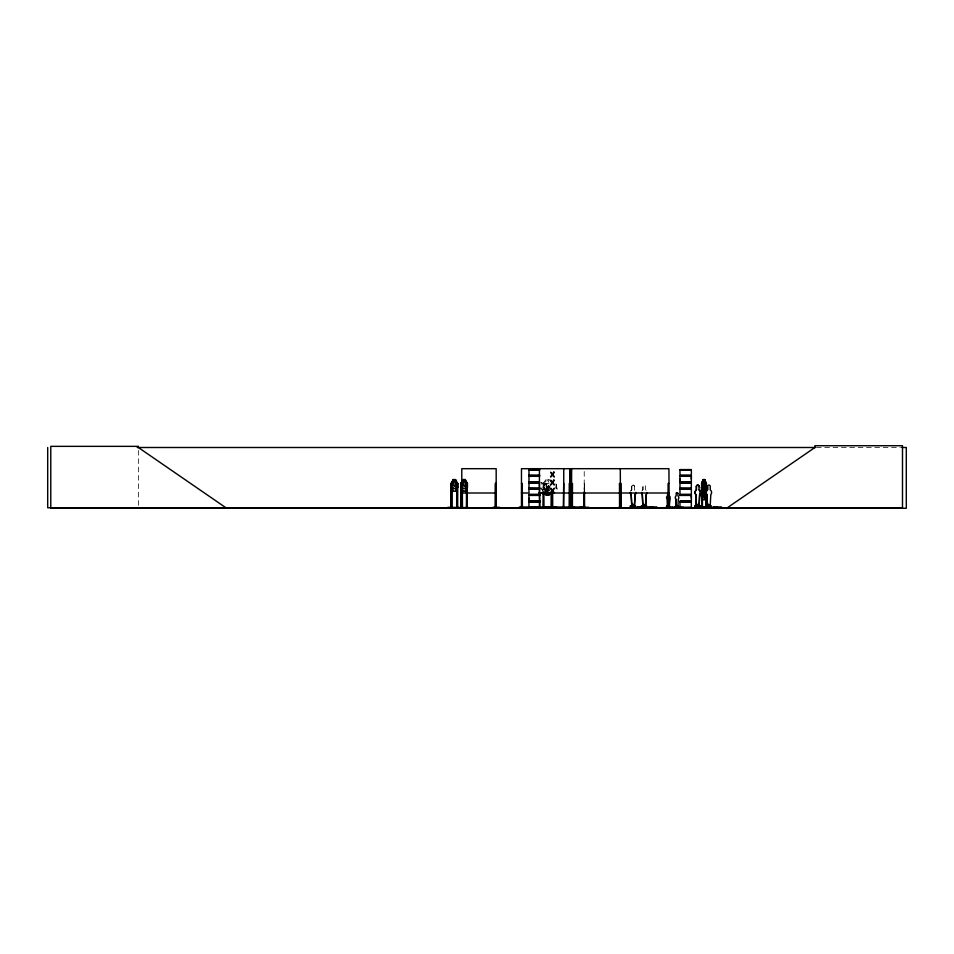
<?xml version="1.0" encoding="UTF-8"?>
<svg xmlns="http://www.w3.org/2000/svg" width="954" height="954" viewBox="0 0 954 954"><rect width="100%" height="100%" fill="white"/><g stroke="black" fill="none" stroke-linecap="round" stroke-linejoin="round"><path stroke-width="0.72" stroke-dasharray="4.77 3.58" d="M547.381 491.453L547.906 487.864L546.082 484.501L541.514 482.688L547.226 492.562M547.298 492.705L548.013 487.852L546.01 484.584M555.633 488.317L556.242 484.298L553.654 482.796M551.4 482.414L549.158 479.576L546.117 479.48L544.662 483.368L544.662 486.254L546.666 488.555L548.669 488.555L549.981 487.017M546.046 491.859L547.393 489.474L548.717 491.859M548.705 486.111L547.429 488.341L545.283 486.015L546.88 488.937L545.259 491.68M548.455 485.622L547.167 487.852L547.882 492.705M548.538 485.681L547.274 487.864L547.799 491.453M550.458 485.336L549.015 487.84L549.611 490.821M556.218 484.429L557.041 489.092L555.049 492.347M549.48 486.278L547.93 488.913L549.552 491.68M549.158 485.061L548.145 486.552L547.143 486.552L546.177 485.061L547.143 480.077L548.145 480.077L549.158 483.368L545.986 483.428L542.945 487.279M546.117 479.48L543.076 483.332L542.945 491.143M543.076 487.196L546.117 491.048L549.206 491.048L551.484 488.15M543.863 491.811L545.593 490.809L546.153 487.84L544.71 485.336L541.526 482.796M543.899 483.368L543.076 483.463M816.397 447.498L900.409 447.498M543.935 483.07L543.899 490.606M549.027 483.523L546.034 483.523L544.531 487.315L544.531 490.213L546.547 492.502M630.749 491.012A3.041 2.695 -90 0 1 631.739 489.891L631.739 486.612A1.514 1.348 -90 0 1 633.086 485.097L633.17 485.097A1.514 1.348 -90 0 1 634.517 486.612L634.434 489.891A3.041 2.695 -90 0 1 635.424 491.012A3.041 2.695 -90 0 0 634.517 489.891L634.434 489.891M631.739 486.612L631.822 486.612A1.514 1.348 -90 0 1 633.17 485.097M634.517 486.612L634.434 486.612A1.514 1.348 -90 0 0 633.086 485.097M641.97 491.012A3.041 2.695 -90 0 1 642.948 489.891L642.948 486.612A1.514 1.348 -90 0 1 644.212 485.097L644.308 485.097A1.514 1.348 -90 0 1 645.56 486.612L645.655 489.891A3.041 2.695 -90 0 1 646.645 491.012M631.739 489.891L631.822 486.612M642.865 489.891L642.948 486.612M549.158 490.94L546.165 490.94L543.172 487.16L543.172 483.368M541.693 489.032L543.279 489.843L544.138 489.354L544.269 487.542L541.741 484.513M540.846 487.566L543.064 491.537M556.242 484.298L556.933 489.068M584.528 490.773L584.528 483.463L583.991 490.773M584.289 483.463L584.289 490.773M584.218 471.55L584.218 491.572M138.354 450.431L138.354 506.3M630.832 491.012A3.041 2.695 -90 0 1 631.822 489.891M547.012 484.024L546.046 489.008L547.012 490.511L548.013 490.511L549.027 487.315L548.013 484.024L547.012 484.024"/><path stroke-width="1.43" d="M540.322 501.017L528.945 501.017L528.957 498.226M679.975 481.889L679.975 476.308L691.352 476.308L691.34 481.889L679.975 481.889L679.987 479.099M691.34 498.226L691.34 495.424L679.975 495.424M691.34 479.099L691.34 476.308M556.85 507.313L543.983 507.134M702.967 499.634L701.405 495.746L702.871 499.634L704.505 499.634L706.032 495.782L706.032 491.918L704.398 488.174L705.137 494.852L704.147 497.141L703.158 497.141L702.156 494.852L701.965 483.439M702.478 491.823L703.408 488.937L702.609 486.015L703.682 488.341L704.732 486.027L703.933 488.913L704.767 491.942L703.67 489.474L702.502 491.656M705.757 490.606L705.757 483.165M451.946 483.261L451.791 507.766M457.157 483.261L456.906 507.766M642.948 506.395L642.304 494.673L642.865 506.395L645.655 506.395L646.12 494.673A3.041 2.695 -90 0 0 647.003 492.526M645.655 506.395L646.216 494.673M669.231 506.848L669.66 499.037L669.291 506.848L667.43 506.848L667.061 499.037A2.027 1.801 -90 0 1 667.49 495.853L667.752 492.944M677.865 493.397L677.948 495.853A2.027 1.801 -90 0 1 678.318 499.037L677.889 506.848L676.088 506.848L675.778 499.037A2.027 1.801 -90 0 1 676.147 495.853L676.267 493.158M699.032 506.395L699.592 494.673A3.041 2.695 -90 0 0 699.032 489.891L699.032 486.612A1.514 1.348 -90 0 0 697.768 485.097A1.514 1.348 -90 0 0 696.42 486.612L696.42 489.891A3.041 2.695 -90 0 0 695.86 494.673L696.337 506.395L699.127 506.395L699.676 494.673A3.041 2.695 -90 0 0 699.127 489.891L699.127 489.891M710.17 506.395L710.813 494.673A3.041 2.695 -90 0 0 710.253 489.891L710.253 486.612A1.514 1.348 -90 0 0 708.905 485.097A1.514 1.348 -90 0 0 707.558 486.612L707.558 489.891A3.041 2.695 -90 0 0 706.568 491.012M633.11 504.594C631.047 506.014 633.217 503.664 632.943 505.286M633.265 505.012C631.906 504.189 633.516 505.238 632.24 505.274M633.098 504.749L632.168 504.726L632.562 505.274M644.332 505.179L643.449 504.547L644.177 505.274M643.533 505.274L644.391 504.821L643.223 504.654M697.648 504.559L696.909 505.238L697.851 504.726M697.851 505.095L696.682 504.654L697.219 505.095M708.834 504.749C707.689 505.572 709.096 504.237 708.75 505.191M708.631 504.988L707.832 504.869L708.774 504.916M632.848 504.642L632.24 504.916L633.039 505.226M643.783 505.083L643.163 505.095L643.998 504.654M668.003 506.049L667.669 506.037M677.054 505.692L676.291 505.99L677.125 505.799M676.326 506.037L677.125 505.87M697.636 504.964L696.718 504.893L697.612 504.749M565.782 507.755L574.654 507.278M528.838 488.531L539.57 488.698M528.921 507.755L540.334 507.528M704.1 480.172L704.601 485.157L703.599 486.647L703.11 483.463L704.183 480.172M703.36 488.639L704.35 488.639L705.34 486.349L704.601 479.671L703.11 479.671L702.359 483.463L703.396 495.15M703.11 483.523L702.359 490.213L703.36 492.502L704.35 492.502L705.34 487.315L704.601 483.523L703.015 483.523M702.156 491.954L702.895 488.174M463.859 480.172L463.179 485.157L464.574 486.647L465.29 483.463L464.574 480.172L463.799 480.172M667.919 505.751L667.764 506.037M676.601 506.085L676.911 505.62M676.946 506.049L676.267 505.799L676.994 505.751M697.231 504.594L697.457 505.226M707.987 505.274L708.583 504.642M453.412 479.671L452.351 486.349L453.77 488.639L455.177 488.639L456.572 486.349L456.572 483.463L455.523 479.671L453.341 479.671M451.922 483.451L451.015 483.463L451.015 507.766M461.653 483.451L460.782 483.463L460.794 507.695M643.735 504.726L643.366 504.559M697.779 505.107L697.696 504.749M447.796 507.313L470.549 507.695M457.538 507.695L457.705 483.428L457.705 487.279L455.559 491.131L453.305 491.131M668.241 505.966L667.812 505.656M703.885 495.15L703.885 488.663M708.393 505.095L707.963 505.179M703.193 479.671L701.56 483.428L701.703 492.037M704.541 483.428L706.091 487.315L706.055 491.143L704.624 494.995L702.991 494.995L701.476 491.143L701.476 487.279L703.086 483.428M701.357 495.782L701.357 491.918L702.967 488.066M704.601 491.036L706.091 487.244L704.624 491.131M704.541 494.995L706.008 491.107M704.422 499.634L706.032 495.782M571.41 507.707L571.661 468.688M620.16 507.647L620.362 506.884M451.17 507.766L451.218 483.428L453.305 479.564L455.559 479.564L457.705 483.428M451.218 483.428L453.377 479.564M455.487 491.131L457.705 487.279M463.06 479.564L460.913 483.428L463.131 479.564L465.313 479.564M465.242 491.131L467.472 487.279L467.4 483.428L465.242 479.564M547.87 492.705L550.637 494.112M551.245 493.003L552.438 491.071L553.618 493.003M550.601 493.063L549.075 494.995L545.986 494.995L544.46 493.063M630.88 507.755L631.321 507.743M633.873 507.743L634.374 505.787M642.913 505.787L641.446 505.787L641.124 507.731L642.507 507.552M641.231 507.755L641.613 507.051M641.744 507.743L642.233 507.528M642.459 507.373L641.446 507.373M644.987 507.552L644.391 507.731L645.5 507.528M644.701 507.373L645.727 507.051M652.81 507.373L653.919 507.719L652.81 507.051M656.376 507.743L655.851 507.755M667.466 506.443L666.488 506.443L666.274 507.743L691.352 507.54L691.34 502.138L679.975 502.138L679.975 507.528M666.512 507.623L667.18 507.766M669.183 506.443C669.768 508.399 668.122 508.255 668.981 506.443L669.958 506.443L669.958 507.504M669.183 507.504L668.921 468.688L521.468 468.688L521.468 507.766L521.373 506.884M674.084 507.623L674.705 507.289M676.124 506.443L675.146 506.443L674.418 507.766M674.8 507.743L676.076 507.766M677.841 506.443L677.173 507.755M682.718 507.289L683.362 507.289M683.243 507.611L682.718 507.504M684.9 507.504L685.592 507.766M712.149 507.373L721.451 507.051L721.784 507.719L694.655 507.766L694.917 505.787L696.384 505.787M710.336 507.313L697.851 507.766L698.96 507.373L698.972 505.787M706.365 507.719L705.686 507.707L707.379 507.719L706.258 507.743L706.449 483.463L705.686 483.118M709.168 507.051L709.323 507.755M709.096 507.755L710.038 507.755M709.311 507.373L710.098 507.373L710.098 505.787M709.883 507.755L710.647 507.719L710.098 507.373M717.193 507.755L717.348 507.051M717.408 507.373L718.457 507.766M721.498 507.552L694.953 507.552M676.35 492.944L677.28 492.681M727.353 507.766L814.931 447.498L814.931 445.721L902.496 445.721L902.496 507.766L47.7 507.766L47.7 447.498M541.204 492.884L544.627 494.244L547.298 492.705M630.356 507.552L656.817 507.552M630.057 507.766L630.32 505.787L631.786 505.787M630.57 507.766L657.115 507.766M656.602 507.766L656.853 507.051L647.551 507.373M677.531 507.743L677.841 507.611M550.553 494.136L553.94 492.789M550.553 494.244L553.976 492.884M676.732 505.87L676.362 505.942M137.233 447.498L815.384 447.498M901.828 447.498L906.3 447.498L906.3 508.279L50.777 508.279L50.777 446.353L138.354 446.353L138.354 447.498L225.919 507.766M528.945 469.571L539.57 469.571M679.963 469.571L691.352 469.571M528.945 469.797L539.57 469.797M528.957 470.131L539.559 470.131M679.987 470.131L691.34 470.131M528.945 475.187L539.559 475.187M528.874 475.569L539.63 475.569M679.892 475.569L691.423 475.569M528.874 475.915L539.63 475.915M679.892 475.915L691.423 475.915M528.945 476.308L539.559 476.308M528.945 481.889L539.559 481.889M528.874 482.283L539.63 482.283M679.892 482.283L691.423 482.283M528.874 482.629L539.63 482.629M679.892 482.629L691.423 482.629M528.945 483.022L539.559 483.022M466.888 483.129L466.661 507.766M467.4 483.428L466.506 483.463L466.446 507.766M702.991 483.428L704.624 483.428M704.624 479.564L706.234 483.428L706.175 507.766L705.757 496.33M457.634 483.463L456.751 483.463L456.68 507.766M496.163 483.463L495.364 483.463L495.293 507.766M521.468 483.463L522.291 483.463L522.387 507.766M539.427 483.463L539.892 507.766M563.742 483.463L563.289 507.766M571.661 483.463L572.483 483.463L572.388 507.766M668.921 483.463L668.098 483.463L668.003 507.766M702.394 483.463L701.607 483.463L703.17 479.564L704.708 479.564L706.187 483.463M696.42 506.395L695.86 494.673A3.041 2.695 -90 0 1 696.337 489.891L696.42 486.612M699.032 486.612L699.127 486.612A1.514 1.348 -90 0 0 697.684 485.097A1.514 1.348 -90 0 0 696.337 486.612M707.558 486.612L707.558 489.891M453.412 491.036L451.147 487.279L453.377 491.131M463.167 491.036L460.913 487.279L463.131 491.131L465.313 491.131M701.476 487.279L702.693 489.772M702.871 488.066L704.505 488.066L706.032 491.918M528.957 488.257L539.559 488.257M679.987 488.257L691.34 488.257L691.352 483.022L679.975 483.022L679.975 488.4L691.352 488.412M528.945 488.4L539.57 488.412M679.963 488.639L691.352 488.698M528.945 488.889L539.57 488.925M528.957 489.247L539.559 489.247M679.987 489.247L691.34 489.247M701.607 491.107L703.086 494.995M704.708 491.131L703.086 491.131L701.607 487.244M461.784 493.003L496.163 493.003M521.468 493.003L528.981 493.003L528.981 468.688M538.831 493.003L668.921 493.003M528.945 494.303L540.322 494.303M528.874 494.697L540.405 494.697M631.178 494.673L631.822 506.395L631.178 494.673A3.041 2.695 -90 0 1 630.391 492.526M679.892 494.697L691.423 494.697M707.558 506.395L706.902 494.673L707.463 506.395L710.253 506.395M703.015 494.899L704.601 494.899M528.874 495.043L540.405 495.043M679.892 495.043L691.423 495.043M540.322 495.424L528.945 495.424L528.945 501.017M679.975 501.017L691.352 501.017L691.352 495.424M528.874 501.399L540.405 501.399M679.892 501.399L691.423 501.399M528.874 501.744L540.405 501.744M679.892 501.744L691.423 501.744M540.322 502.138L528.945 502.138L528.945 507.528M642.96 504.392L642.913 507.051L642.853 504.392L644.188 504.392L644.093 507.051M643.521 504.606L644.332 504.654M667.43 505.513L668.313 505.513L668.194 507.766M676.97 505.513L676.088 505.513L676.124 507.289M706.055 505.787L707.522 505.787M637.999 506.801L640.027 506.801M649.137 506.801L651.165 506.801M702.609 506.801L704.624 506.801M713.735 506.801L715.762 506.801M450.932 506.884L451.898 506.884L451.886 507.766M456.668 506.884L457.634 506.884M460.699 506.884L462.451 506.884L462.44 507.766L462.368 489.319M466.423 506.884L467.388 506.884M495.281 506.884L496.247 506.884L496.235 507.766L496.163 468.688L461.784 468.688L461.784 482.986M583.92 506.884L584.587 506.884M621.209 506.884L619.373 506.884L619.373 507.766M668.003 506.884L669.016 506.884M710.933 507.051L701.011 507.373M492.956 507.278L499.371 507.301M580.044 507.301L588.797 507.301M671.616 507.123L672.964 507.123M680.274 507.123L681.621 507.123M528.957 507.373L540.31 507.373M691.34 507.373L679.212 507.504M563.742 468.688L563.778 507.766L563.79 506.884M620.482 507.647L620.291 468.688M541.24 492.789L544.615 494.136M620.815 507.707L621.018 506.884M570.242 507.695L570.098 468.688L570.158 507.766M552.557 507.707L552.461 492.24L552.449 507.766M552.223 507.707L552.139 492.24M675.146 507.611L675.837 507.766M633.623 507.552L633.897 507.719M677.221 492.681L677.912 493.397M668.563 492.681L669.255 493.397M461.056 507.707L461.223 506.884M702.478 507.707L702.394 496.33M705.96 507.731L706.032 496.33M645.953 507.743L645.5 505.787M544.543 493.003L546.034 494.899L549.027 494.899L552.092 490.583L550.601 488.186L552.485 490.07L554.346 488.186L552.843 490.559L554.346 493.003M669.207 493.397L669.291 495.853A2.027 1.801 -90 0 1 669.66 499.037M675.778 499.037L676.147 506.848M711.255 507.373L711.255 505.787L709.788 505.787L709.788 507.051M710.325 507.051L710.301 507.766M708.691 507.051L708.798 504.392L707.463 504.392L707.463 507.051L707.558 504.392M706.497 506.884L706.497 507.766M702.12 496.33L702.168 507.766M701.977 496.33L702.037 507.766M701.715 506.884L701.715 507.766M701.703 496.33L701.703 507.766M700.117 507.373L700.117 505.787L698.65 505.787L698.65 507.051M699.807 505.787L699.807 507.051L695.239 507.051L695.239 505.787M697.66 507.051L697.565 504.392L696.325 504.392L696.325 507.051M696.432 504.392L696.384 507.051M678.616 507.504L678.616 506.443L677.638 506.443L677.638 507.289M678.401 506.443L678.401 507.289L670.555 507.504M676.911 505.513L676.97 507.289M675.921 506.443L675.992 507.504M675.36 506.443L675.36 507.289M669.744 506.443L669.744 507.289L666.703 507.289L666.703 506.443M667.49 505.513L667.466 507.289M667.263 506.443L667.263 507.504M646.657 507.373L646.657 505.787L645.178 505.787L645.178 507.051M646.335 505.787L646.335 507.051L636.413 507.373M641.768 505.787L641.768 507.051M635.519 507.373L635.519 505.787L634.052 505.787L634.052 507.051M635.209 505.787L635.209 507.051L630.63 507.051L630.63 505.787M632.967 507.051L633.062 504.392L631.727 504.392L631.727 507.051L631.822 504.392M621.209 507.766L621.114 483.463L619.468 483.463L619.563 507.766M584.528 492.24L584.552 507.766M584.289 492.24L584.265 507.766M584.218 492.24L584.253 507.766M583.991 492.24L583.967 507.766M583.633 507.766L583.633 507.015L519.31 507.015L519.31 507.766M581.868 507.015L581.868 507.766M572.579 506.884L572.579 507.766M571.756 506.884L571.756 507.766M570.766 506.884L570.766 507.766L570.707 483.463L569.264 483.463L569.18 507.766M570.397 483.463L570.432 507.766M569.359 506.884L569.371 507.766M551.996 492.037L551.901 507.766M551.269 506.884L551.269 507.766M551.173 492.037L551.078 507.766M543.983 506.884L543.983 507.766L543.899 492.037M543.16 506.884L543.16 507.766M543.076 492.037L542.981 507.766M539.427 468.688L539.404 507.766M522.196 506.884L522.196 507.766M521.087 507.015L521.087 507.766M495.949 483.463L495.818 507.766M495.722 506.884L495.686 507.766M495.579 483.463L495.52 507.766M467.317 483.463L467.281 507.766M467.09 483.463L466.995 507.766M466.864 506.884L466.828 507.766M462.153 489.319L462.213 507.766M462.01 506.884L461.915 507.766M461.712 506.884L461.653 507.766M461.557 483.141L461.426 507.766M461.366 483.463L461.366 507.766M461.056 487.244L461.056 483.463L460.937 507.766M457.336 483.463L457.395 507.766L457.193 506.884M451.6 483.463L451.671 507.766M451.29 483.463L451.29 487.244M451.337 506.884L451.373 507.766M706.997 494.673A3.041 2.695 -90 0 1 706.568 494.053M635.877 492.526A3.041 2.695 -90 0 1 635.078 494.673L634.434 506.395L635.078 494.673A3.041 2.695 -90 0 0 635.781 492.526M631.262 494.673A3.041 2.695 -90 0 1 630.475 492.526M642.4 494.673A3.041 2.695 -90 0 1 641.601 492.526M703.599 484.024L703.11 489.008L704.1 490.511L704.601 487.315L703.503 484.024M454.104 480.172L453.412 485.157L454.808 486.647L455.523 483.463L454.808 480.172L454.032 480.172M463.167 479.671L462.106 486.349L463.525 488.639L464.944 488.639L466.327 486.349L466.327 483.463L465.29 479.671L463.095 479.671M553.654 472.194L552.485 474.078L550.601 472.194L552.092 474.591L550.553 477.012L552.438 475.08L554.346 477.012L552.843 474.567L554.346 472.194L553.654 472.194M553.654 480.184L552.485 482.08L550.601 480.184L552.092 482.593L550.553 485.002L552.438 483.07L554.346 485.002L552.843 482.557L554.346 480.184L553.654 480.184M691.352 469.785L679.963 469.797L679.987 475.187L691.352 475.187L691.352 469.797M691.352 488.925L679.963 488.889L679.987 494.303L691.352 494.303L691.352 488.925"/></g></svg>
